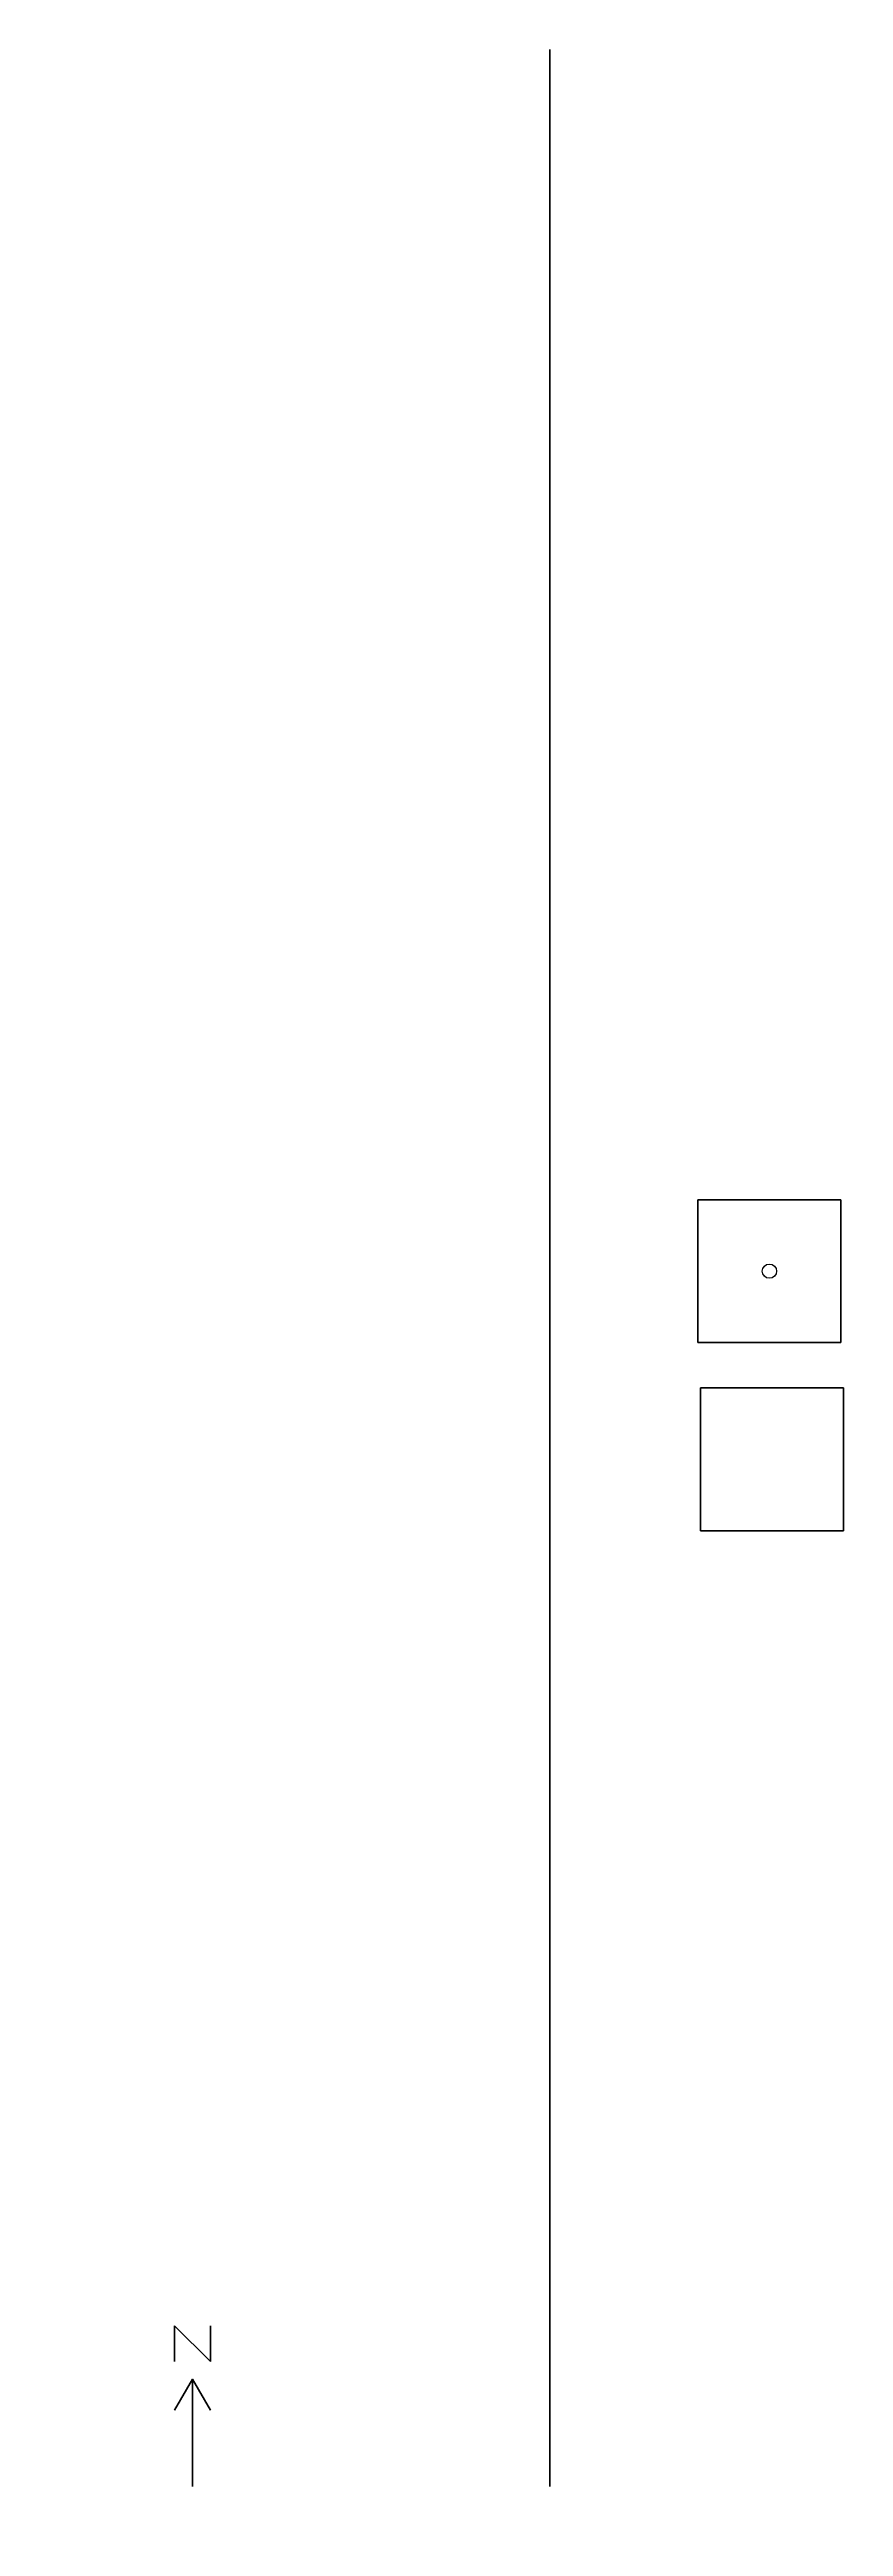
# Model space of a CAD drawing. Header units: metres. Extents: x -17.4 to 4.8, y -26.4 to 43.
import ezdxf

# ---------------------------------------------------------------- set-up
doc = ezdxf.new("R2010")
doc.units = ezdxf.units.M

msp = doc.modelspace()

# ---------------------------------------------------------------- linework, layer by layer
at = {"layer": '1', "color": 3}
for points in [[(-13.9284, -20.7578, 0.1), (-13.9284, -20.7578), (-13.9284, -21.7578), (-13.9284, -21.7578, 0.1)], [(-13.9284, -20.7578, 0.1), (-13.9284, -20.7578), (-12.9284, -21.7578), (-12.9284, -21.7578, 0.1)], [(-12.9284, -20.7578, 0.1), (-12.9284, -20.7578), (-12.9284, -21.7578), (-12.9284, -21.7578, 0.1)], [(-13.4284, -22.2578, 0.1), (-13.4284, -22.2578), (-13.9284, -23.12383), (-13.9284, -23.12383, 0.1)], [(-13.4284, -22.2578, 0.1), (-13.4284, -22.2578), (-13.4284, -25.2578), (-13.4284, -25.2578, 0.1)], [(-13.4284, -22.2578, 0.1), (-13.4284, -22.2578), (-12.9284, -23.12383), (-12.9284, -23.12383, 0.1)]]:
    msp.add_3dface(points, dxfattribs=at)
at = {"layer": 'Building Shading', "color": 195}
for points in [[(-3.4284, 42.96, 68.6981), (-3.4284, 42.96, -0.8106), (-3.4284, -25.2578, -0.8106), (-3.4284, -25.2578, 68.6981)], [(-3.4284, -25.2578, 68.6981), (-3.4284, -25.2578, -0.8106), (-3.4284, 42.96, -0.8106), (-3.4284, 42.96, 68.6981)], [(4.7873, 5.4928), (4.7873, 1.4928), (0.7873, 1.4928), (0.7873, 5.4928)]]:
    msp.add_3dface(points, dxfattribs=at)
at = {"layer": 'Building Shading', "color": 174}
msp.add_3dface([(0.7873, 5.4928), (0.7873, 1.4928), (4.7873, 1.4928), (4.7873, 5.4928)], dxfattribs=at)
at = {"layer": 'ZONE_0', "color": 10}
msp.add_circle((2.71625, 8.76223, 0.85), 0.2, dxfattribs=at)
at = {"layer": 'ZONE_0', "color": 43}
for points in [[(0.7163, 10.7622, 4), (0.7163, 10.7622), (0.7163, 6.7622), (0.7163, 6.7622, 4)], [(4.7163, 10.7622, 4), (4.7163, 10.7622), (0.7163, 10.7622), (0.7163, 10.7622, 4)], [(4.7163, 6.7622, 4), (4.7163, 6.7622), (4.7163, 10.7622), (4.7163, 10.7622, 4)], [(0.7163, 6.7622, 4), (0.7163, 6.7622), (4.7163, 6.7622), (4.7163, 6.7622, 4)]]:
    msp.add_3dface(points, dxfattribs=at)
at = {"layer": 'ZONE_0', "color": 8}
msp.add_3dface([(0.7163, 6.7622), (0.7163, 10.7622), (4.7163, 10.7622), (4.7163, 6.7622)], dxfattribs=at)
at = {"layer": 'ZONE_0', "color": 15}
msp.add_3dface([(4.7163, 10.7622, 4), (0.7163, 10.7622, 4), (0.7163, 6.7622, 4), (4.7163, 6.7622, 4)], dxfattribs=at)
at = {"layer": 'ZONE_0', "color": 143}
for points in [[(3.9812, 10.7622, 3.2649), (3.9812, 10.7622, 0.7351), (1.4513, 10.7622, 0.7351), (1.4513, 10.7622, 3.2649)], [(0.7163, 10.0271, 3.2649), (0.7163, 10.0271, 0.7351), (0.7163, 7.4973, 0.7351), (0.7163, 7.4973, 3.2649)], [(4.7163, 7.4973, 3.2649), (4.7163, 7.4973, 0.7351), (4.7163, 10.0271, 0.7351), (4.7163, 10.0271, 3.2649)], [(1.4513, 6.7622, 3.2649), (1.4513, 6.7622, 0.7351), (3.9812, 6.7622, 0.7351), (3.9812, 6.7622, 3.2649)]]:
    msp.add_3dface(points, dxfattribs=at)

doc.saveas('drawing.dxf')
